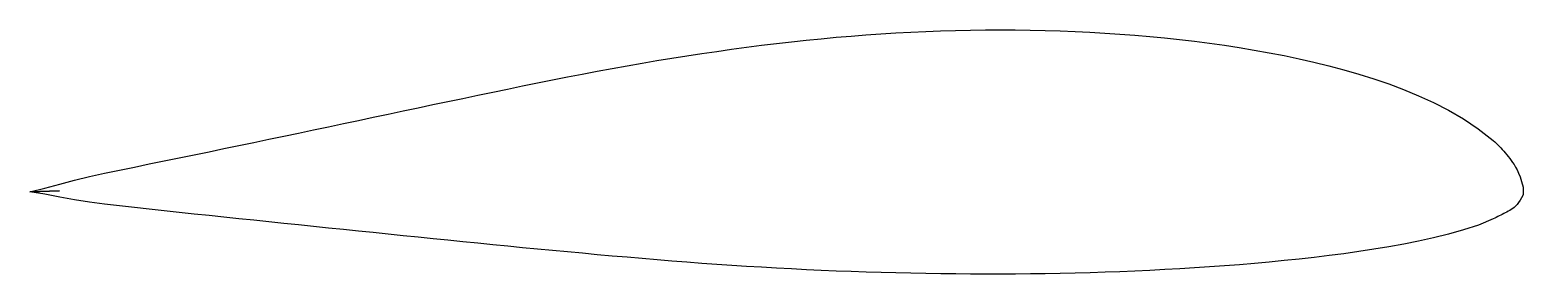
# Model space of a CAD drawing. Extents: x -10.3 to 3.4, y -0.8 to 1.5.
import ezdxf

# ---------------------------------------------------------------- set-up
doc = ezdxf.new("R2010")
doc.units = 0
doc.layers.get('0').update_dxf_attribs({"linetype": 'CONTINUOUS'})

msp = doc.modelspace()

# ---------------------------------------------------------------- linework, layer by layer
msp.add_lwpolyline([(-10.03741, 0), (-10.30949, -0.00908), (-10.17204, 0.02314), (-10.0346, 0.06143), (-9.89716, 0.09789), (-9.75972, 0.13088), (-9.62229, 0.16122), (-9.48485, 0.19035), (-9.34741, 0.21887), (-9.20997, 0.24718), (-9.07254, 0.27539), (-8.9351, 0.30359), (-8.79766, 0.33183), (-8.66023, 0.36014), (-8.52279, 0.38854), (-8.38535, 0.41703), (-8.24791, 0.44561), (-8.11047, 0.47428), (-7.97303, 0.50305), (-7.83559, 0.5319), (-7.69815, 0.56084), (-7.56071, 0.58986), (-7.42327, 0.61894), (-7.28583, 0.64807), (-7.14839, 0.67721), (-7.01095, 0.70637), (-6.87351, 0.7355), (-6.73606, 0.76459), (-6.59862, 0.79362), (-6.46118, 0.82258), (-6.32373, 0.85143), (-6.18629, 0.88015), (-6.04884, 0.90871), (-5.9114, 0.93708), (-5.77395, 0.96523), (-5.63651, 0.99313), (-5.49906, 1.02075), (-5.36161, 1.04799), (-5.22417, 1.07478), (-5.08672, 1.101), (-4.94927, 1.12656), (-4.81183, 1.15141), (-4.67438, 1.17551), (-4.53693, 1.1988), (-4.39948, 1.22127), (-4.26203, 1.24296), (-4.12458, 1.2639), (-3.98713, 1.2841), (-3.84968, 1.30353), (-3.71223, 1.32212), (-3.57478, 1.3398), (-3.43733, 1.35651), (-3.29988, 1.37223), (-3.16243, 1.38693), (-3.02497, 1.40059), (-2.88752, 1.4132), (-2.75007, 1.42479), (-2.61261, 1.43539), (-2.47516, 1.44502), (-2.3377, 1.45362), (-2.20025, 1.46114), (-2.06279, 1.46751), (-1.92534, 1.4727), (-1.78788, 1.47673), (-1.65042, 1.47962), (-1.51296, 1.48139), (-1.37551, 1.48202), (-1.23805, 1.48151), (-1.10059, 1.47985), (-0.96313, 1.477), (-0.82567, 1.47293), (-0.6882, 1.46758), (-0.55074, 1.46094), (-0.41328, 1.453), (-0.27581, 1.44377), (-0.13835, 1.43327), (-0.00088, 1.42143), (0.13658, 1.4082), (0.27405, 1.39351), (0.41152, 1.37732), (0.54899, 1.35957), (0.68646, 1.34022), (0.82393, 1.31917), (0.9614, 1.29633), (1.09888, 1.27159), (1.23635, 1.2448), (1.37383, 1.21579), (1.51131, 1.18438), (1.64879, 1.15043), (1.78627, 1.11375), (1.92376, 1.07403), (2.06124, 1.03092), (2.19873, 0.98387), (2.33623, 0.93225), (2.47372, 0.87546), (2.61122, 0.81294), (2.74873, 0.74324), (2.88624, 0.66403), (3.02376, 0.57181), (3.16129, 0.46277), (3.17505, 0.45041), (3.1888, 0.43762), (3.20256, 0.42435), (3.21631, 0.41055), (3.23007, 0.39618), (3.24382, 0.38119), (3.25758, 0.36557), (3.27133, 0.34936), (3.28509, 0.33258), (3.29884, 0.31527), (3.3126, 0.29748), (3.32636, 0.27924), (3.34012, 0.26055), (3.35388, 0.24074), (3.36764, 0.21868), (3.3814, 0.1932), (3.39517, 0.16316), (3.40894, 0.12739), (3.42271, 0.08473), (3.43648, 0.03404), (3.43653, -0.03666), (3.42279, -0.06386), (3.40906, -0.0874), (3.39532, -0.10765), (3.38158, -0.12497), (3.36785, -0.13973), (3.35411, -0.1523), (3.34037, -0.16305), (3.32663, -0.17235), (3.31289, -0.18056), (3.29915, -0.18806), (3.28541, -0.19521), (3.27167, -0.20233), (3.25792, -0.2095), (3.24418, -0.21668), (3.23044, -0.22385), (3.2167, -0.23099), (3.20295, -0.23806), (3.18921, -0.24503), (3.17547, -0.25189), (3.16172, -0.25859), (3.02429, -0.31545), (2.88685, -0.36033), (2.7494, -0.39937), (2.61195, -0.43351), (2.4745, -0.46378), (2.33705, -0.49119), (2.19959, -0.51614), (2.06214, -0.53885), (1.92468, -0.55964), (1.78722, -0.57885), (1.64976, -0.59671), (1.5123, -0.6133), (1.37484, -0.62871), (1.23738, -0.64303), (1.09992, -0.65635), (0.96246, -0.66876), (0.825, -0.68031), (0.68754, -0.69104), (0.55008, -0.70096), (0.41261, -0.7101), (0.27515, -0.71848), (0.13769, -0.72612), (0.00023, -0.73304), (-0.13724, -0.73928), (-0.2747, -0.74486), (-0.41216, -0.74983), (-0.54963, -0.75417), (-0.68709, -0.75789), (-0.82455, -0.761), (-0.96202, -0.7635), (-1.09948, -0.76538), (-1.23695, -0.76664), (-1.37441, -0.76729), (-1.51187, -0.76736), (-1.64934, -0.76689), (-1.7868, -0.7659), (-1.92427, -0.76441), (-2.06173, -0.76239), (-2.1992, -0.75983), (-2.33666, -0.75668), (-2.47412, -0.75295), (-2.61159, -0.74865), (-2.74905, -0.74381), (-2.88652, -0.73844), (-3.02398, -0.73257), (-3.16145, -0.7262), (-3.29891, -0.71935), (-3.43638, -0.71202), (-3.57384, -0.70422), (-3.71131, -0.69592), (-3.84877, -0.6871), (-3.98624, -0.67776), (-4.1237, -0.66791), (-4.26116, -0.65759), (-4.39863, -0.64684), (-4.53609, -0.63569), (-4.67356, -0.62419), (-4.81102, -0.61239), (-4.94849, -0.60033), (-5.08595, -0.58807), (-5.22342, -0.5756), (-5.36088, -0.56293), (-5.49835, -0.55005), (-5.63581, -0.53696), (-5.77327, -0.52369), (-5.91074, -0.51028), (-6.0482, -0.49674), (-6.18567, -0.48311), (-6.32313, -0.46937), (-6.46059, -0.45554), (-6.59806, -0.44161), (-6.73552, -0.4276), (-6.87298, -0.41353), (-7.01045, -0.39942), (-7.14791, -0.38528), (-7.28537, -0.37112), (-7.42284, -0.35694), (-7.5603, -0.34272), (-7.69776, -0.32848), (-7.83523, -0.31421), (-7.97269, -0.29994), (-8.11015, -0.28565), (-8.24761, -0.27135), (-8.38507, -0.25705), (-8.52253, -0.24273), (-8.65999, -0.2284), (-8.79746, -0.21406), (-8.93492, -0.19965), (-9.07237, -0.18508), (-9.20983, -0.17026), (-9.34729, -0.1551), (-9.48475, -0.1395), (-9.62221, -0.123), (-9.75967, -0.10488), (-9.89712, -0.08359), (-10.03458, -0.05832), (-10.17203, -0.03076), (-10.30949, -0.00908), (-10.03741, 0)], close=True)

doc.saveas('drawing.dxf')
